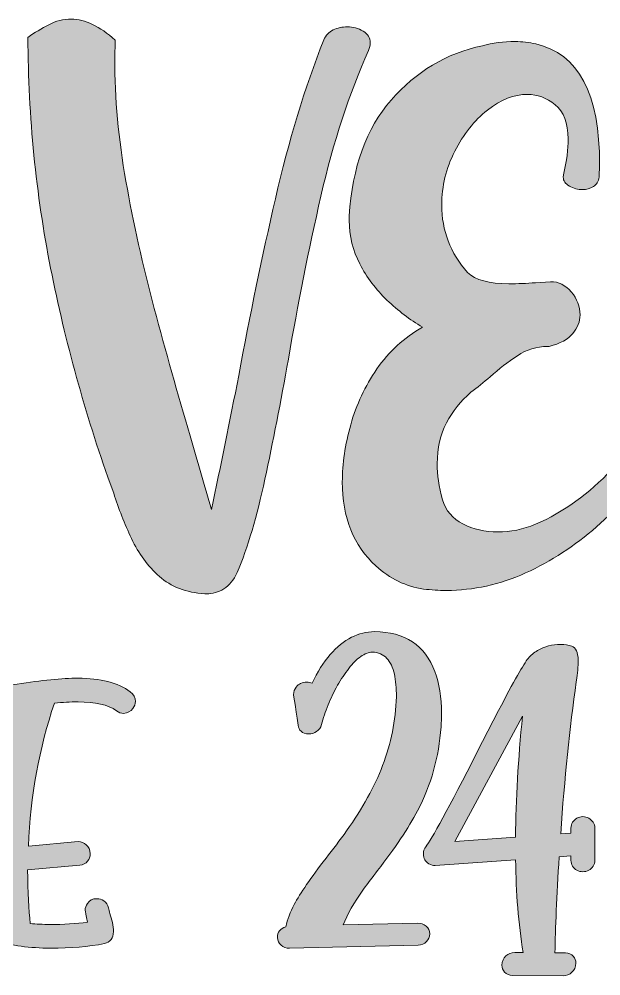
# Model space of a CAD drawing. Header units: inches. Extents: x 72 to 1008, y -887 to -193.
# Drawn here: x 624.8 to 850.6, y -885.4 to -513.9 of the extents above; entities that cross this region are included whole.
import ezdxf

# ---------------------------------------------------------------- set-up
doc = ezdxf.new("R2010")
doc.units = ezdxf.units.IN
doc.header["$MEASUREMENT"] = 0
doc.layers.add('Layer 1', color=7, linetype='Continuous')

# ---------------------------------------------------------------- blocks, each defined once
blk = doc.blocks.new('block 3')
at = {"layer": 'Layer 1', "true_color": 0x262626}
h = blk.add_hatch(color=250, dxfattribs=at)
h.dxf.hatch_style = 2
edge = h.paths.add_edge_path()
edge.add_spline(control_points=[(726.5, -873.45), (725.55, -872.68), (725.12, -871.73), (725.04, -870.53), (725.04, -868.38), (726.15, -866.92), (728.3, -866.32), (728.9, -863.49), (730.02, -860.57), (731.56, -857.65), (733.88, -853.36), (738, -847.35), (743.92, -839.62), (746.59, -836.27), (749.25, -832.75), (751.91, -829.06), (758.09, -820.3), (762.81, -811.89), (765.9, -803.73), (769.17, -795.15), (770.97, -786.31), (771.23, -777.03), (771.23, -773.69), (770.97, -770.77), (770.45, -768.19), (769.85, -765.7), (768.91, -763.64), (767.54, -762.1), (766.08, -760.55), (764.19, -759.78), (761.87, -759.69), (760.41, -759.78), (758.95, -760.29), (757.4, -761.41), (755.77, -762.52), (754.23, -764.07), (752.77, -766.04), (751.22, -768.02), (749.76, -770.17), (748.39, -772.57), (747.02, -775.06), (745.81, -777.55), (744.78, -780.21), (743.67, -782.87), (742.81, -785.36), (742.21, -787.85), (741.87, -788.97), (741.18, -789.91), (740.23, -790.51), (739.29, -791.2), (738.26, -791.46), (737.14, -791.46), (735.94, -791.46), (734.91, -791.11), (734.22, -790.43), (733.54, -789.83), (733.19, -789.05), (733.11, -788.11), (731.91, -780.38), (731.3, -776.35), (731.3, -776.09), (731.3, -775.06), (731.65, -774.11), (732.33, -773.26), (733.28, -771.97), (734.65, -771.37), (736.46, -771.37), (737.23, -771.37), (737.91, -771.45), (738.52, -771.8), (740.58, -767.33), (742.9, -763.64), (745.56, -760.64), (748.13, -757.63), (750.88, -755.4), (753.8, -753.94), (756.63, -752.48), (759.64, -751.79), (762.73, -751.71), (774.57, -751.88), (782.39, -757.03), (786.16, -767.25), (787.88, -771.88), (788.74, -777.29), (788.74, -783.47), (788.74, -785.19), (788.74, -786.91), (788.57, -788.71), (787.71, -800.47), (784.7, -811.29), (779.47, -821.25), (775.86, -828.03), (770.71, -835.84), (763.93, -844.51), (761.95, -847), (760.15, -849.41), (758.52, -851.73), (754.74, -856.96), (752.08, -861.6), (750.62, -865.63), (750.62, -865.63), (779.47, -864.95), (779.47, -864.95), (780.76, -864.95), (781.87, -865.29), (782.82, -866.06), (783.68, -866.84), (784.1, -867.87), (784.19, -869.07), (784.19, -870.27), (783.76, -871.3), (782.9, -872.07), (782.05, -872.93), (781.01, -873.36), (779.73, -873.45), (779.73, -873.45), (729.76, -874.65), (729.76, -874.65), (728.47, -874.65), (727.36, -874.22), (726.5, -873.45)], knot_values=[0, 0, 0, 0, 1, 1, 1, 2, 2, 2, 3, 3, 3, 4, 4, 4, 5, 5, 5, 6, 6, 6, 7, 7, 7, 8, 8, 8, 9, 9, 9, 10, 10, 10, 11, 11, 11, 12, 12, 12, 13, 13, 13, 14, 14, 14, 15, 15, 15, 16, 16, 16, 17, 17, 17, 18, 18, 18, 19, 19, 19, 20, 20, 20, 21, 21, 21, 22, 22, 22, 23, 23, 23, 24, 24, 24, 25, 25, 25, 26, 26, 26, 27, 27, 27, 28, 28, 28, 29, 29, 29, 30, 30, 30, 31, 31, 31, 32, 32, 32, 33, 33, 33, 34, 34, 34, 35, 35, 35, 36, 36, 36, 37, 37, 37, 38, 38, 38, 39, 39, 39, 40, 40, 40, 40], degree=3, periodic=1)
h = blk.add_hatch(color=250, dxfattribs=at)
h.dxf.hatch_style = 2
edge = h.paths.add_edge_path()
edge.add_spline(control_points=[(816.3, -885.21), (815.01, -885.12), (813.98, -884.7), (813.21, -883.92), (812.52, -883.15), (812.18, -882.29), (812.18, -881.17), (812.26, -879.72), (812.78, -878.51), (813.72, -877.65), (814.67, -876.8), (815.87, -876.37), (817.16, -876.28), (817.16, -876.28), (820.42, -876.37), (820.42, -876.37), (818.62, -865.12), (817.67, -853.1), (817.5, -840.31), (817.5, -840.31), (786.34, -842.54), (786.34, -842.54), (785.48, -842.54), (784.62, -842.28), (783.85, -841.85), (782.39, -841), (781.7, -839.79), (781.7, -838.08), (781.7, -836.96), (781.96, -836.02), (782.65, -835.24), (784.79, -832.58), (791.49, -820.3), (802.65, -798.41), (802.65, -798.41), (810.89, -782.36), (810.89, -782.36), (816.81, -771.02), (820.59, -764.24), (822.4, -762.1), (823.34, -760.89), (824.54, -759.86), (826, -759.09), (828.75, -757.46), (831.75, -756.69), (835.01, -756.69), (836.65, -756.69), (838.02, -756.94), (839.31, -757.37), (840.85, -757.97), (841.71, -759.78), (841.8, -762.61), (841.8, -763.9), (841.71, -765.27), (841.63, -766.65), (841.45, -768.11), (841.28, -769.39), (841.11, -770.6), (841.11, -770.6), (841.03, -771.2), (841.03, -771.2), (838.54, -789.14), (836.47, -808.8), (835.01, -830.18), (835.01, -830.18), (838.97, -829.92), (838.97, -829.92), (838.97, -829.92), (838.97, -828.03), (838.97, -828.03), (838.97, -827.17), (839.22, -826.4), (839.65, -825.71), (840.08, -825.11), (840.6, -824.6), (841.28, -824.17), (841.97, -823.74), (842.74, -823.57), (843.6, -823.57), (844.46, -823.57), (845.23, -823.74), (845.92, -824.17), (846.61, -824.6), (847.21, -825.11), (847.64, -825.71), (848.07, -826.4), (848.24, -827.17), (848.24, -828.03), (848.24, -828.03), (848.24, -840.57), (848.24, -840.57), (848.24, -841.34), (848.07, -842.11), (847.64, -842.8), (847.21, -843.49), (846.61, -844), (845.92, -844.34), (845.23, -844.77), (844.46, -844.94), (843.6, -844.94), (842.74, -844.94), (841.97, -844.77), (841.28, -844.34), (840.6, -844), (840.08, -843.49), (839.65, -842.8), (839.22, -842.11), (838.97, -841.34), (838.97, -840.57), (838.97, -840.57), (838.97, -838.76), (838.97, -838.76), (838.97, -838.76), (834.41, -839.11), (834.41, -839.11), (833.47, -854.56), (832.96, -867.01), (832.78, -876.45), (832.78, -876.45), (836.82, -876.45), (836.82, -876.45), (838.11, -876.54), (839.14, -876.97), (839.91, -877.74), (840.6, -878.51), (840.94, -879.37), (840.94, -880.4), (840.85, -881.95), (840.34, -883.15), (839.39, -884.01), (838.45, -884.87), (837.25, -885.3), (835.96, -885.38), (835.96, -885.38), (816.3, -885.21), (816.3, -885.21)], knot_values=[0, 0, 0, 0, 1, 1, 1, 2, 2, 2, 3, 3, 3, 4, 4, 4, 5, 5, 5, 6, 6, 6, 7, 7, 7, 8, 8, 8, 9, 9, 9, 10, 10, 10, 11, 11, 11, 12, 12, 12, 13, 13, 13, 14, 14, 14, 15, 15, 15, 16, 16, 16, 17, 17, 17, 18, 18, 18, 19, 19, 19, 20, 20, 20, 21, 21, 21, 22, 22, 22, 23, 23, 23, 24, 24, 24, 25, 25, 25, 26, 26, 26, 27, 27, 27, 28, 28, 28, 29, 29, 29, 30, 30, 30, 31, 31, 31, 32, 32, 32, 33, 33, 33, 34, 34, 34, 35, 35, 35, 36, 36, 36, 37, 37, 37, 38, 38, 38, 39, 39, 39, 40, 40, 40, 41, 41, 41, 42, 42, 42, 43, 43, 43, 44, 44, 44, 45, 45, 45, 45], degree=3, periodic=1)
edge = h.paths.add_edge_path()
edge.add_spline(control_points=[(817.5, -831.47), (817.59, -816.96), (818.53, -801.33), (820.16, -784.59), (820.16, -784.59), (793.89, -833.18), (793.89, -833.18), (793.89, -833.18), (817.5, -831.47), (817.5, -831.47)], knot_values=[0, 0, 0, 0, 1, 1, 1, 2, 2, 2, 3, 3, 3, 3], degree=3, periodic=1)
h = blk.add_hatch(color=250, dxfattribs=at)
h.dxf.hatch_style = 2
edge = h.paths.add_edge_path()
edge.add_spline(control_points=[(615.65, -871.9), (612.82, -871.04), (611.36, -864.69), (611.36, -852.84), (611.36, -850.87), (611.36, -849.24), (611.45, -847.95), (611.45, -847.95), (611.45, -845.72), (611.45, -845.72), (610.25, -845.63), (609.21, -845.2), (608.36, -844.43), (607.5, -843.66), (607.07, -842.46), (606.98, -841), (606.98, -838.51), (608.44, -836.96), (611.53, -836.44), (612.22, -816.1), (615.4, -797.9), (621.15, -781.84), (620.29, -782.01), (619.6, -782.1), (618.92, -782.1), (617.8, -782.1), (616.77, -781.76), (615.91, -781.07), (614.71, -780.21), (614.11, -779.01), (614.11, -777.46), (614.11, -776.43), (614.45, -775.49), (615.14, -774.54), (615.82, -773.69), (616.77, -773.17), (618.06, -772.91), (618.06, -772.91), (623.98, -772.14), (623.98, -772.14), (633.6, -770.6), (641.41, -769.82), (647.59, -769.82), (656.35, -769.82), (663.13, -771.54), (667.94, -775.06), (669.23, -776.18), (669.91, -777.38), (669.91, -778.84), (669.91, -779.78), (669.57, -780.73), (668.97, -781.58), (668.11, -782.7), (666.91, -783.3), (665.36, -783.47), (664.33, -783.47), (663.39, -783.13), (662.53, -782.44), (659.27, -780.13), (654.29, -779.01), (647.68, -779.01), (644.67, -779.01), (641.58, -779.18), (638.49, -779.44), (632.57, -796.95), (629.22, -815.5), (628.36, -834.99), (628.36, -834.99), (647.68, -833.27), (647.68, -833.27), (648.88, -833.27), (649.91, -833.7), (650.85, -834.47), (651.8, -835.24), (652.31, -836.44), (652.4, -837.99), (652.4, -839.11), (652.06, -840.05), (651.37, -840.91), (650.6, -841.77), (649.65, -842.28), (648.36, -842.46), (648.36, -842.46), (628.1, -844.26), (628.1, -844.26), (628.1, -852.93), (628.45, -859.88), (629.13, -865.03), (631.45, -865.29), (634.03, -865.38), (636.69, -865.46), (642.01, -865.46), (646.91, -865.12), (651.37, -864.52), (650.77, -861.86), (650.43, -860.31), (650.43, -859.97), (650.43, -859.02), (650.68, -858.17), (651.28, -857.31), (652.06, -856.02), (653.35, -855.42), (654.98, -855.42), (655.92, -855.42), (656.78, -855.68), (657.64, -856.28), (658.58, -856.88), (659.18, -857.74), (659.52, -859.02), (659.61, -859.63), (659.78, -860.4), (660.04, -861.17), (660.38, -862.29), (660.73, -863.4), (660.98, -864.6), (661.24, -865.89), (661.42, -867.09), (661.42, -868.21), (661.33, -870.79), (660.13, -872.33), (657.89, -872.85), (651.71, -874.05), (644.76, -874.65), (637.03, -874.65), (628.88, -874.56), (621.75, -873.62), (615.65, -871.9)], knot_values=[0, 0, 0, 0, 1, 1, 1, 2, 2, 2, 3, 3, 3, 4, 4, 4, 5, 5, 5, 6, 6, 6, 7, 7, 7, 8, 8, 8, 9, 9, 9, 10, 10, 10, 11, 11, 11, 12, 12, 12, 13, 13, 13, 14, 14, 14, 15, 15, 15, 16, 16, 16, 17, 17, 17, 18, 18, 18, 19, 19, 19, 20, 20, 20, 21, 21, 21, 22, 22, 22, 23, 23, 23, 24, 24, 24, 25, 25, 25, 26, 26, 26, 27, 27, 27, 28, 28, 28, 29, 29, 29, 30, 30, 30, 31, 31, 31, 32, 32, 32, 33, 33, 33, 34, 34, 34, 35, 35, 35, 36, 36, 36, 37, 37, 37, 38, 38, 38, 39, 39, 39, 40, 40, 40, 41, 41, 41, 42, 42, 42, 42], degree=3, periodic=1)
at = {"layer": 'Layer 1', "lineweight": 0}
for points, knots in [([(726.5, -873.45), (725.55, -872.68), (725.12, -871.73), (725.04, -870.53), (725.04, -868.38), (726.15, -866.92), (728.3, -866.32), (728.9, -863.49), (730.02, -860.57), (731.56, -857.65), (733.88, -853.36), (738, -847.35), (743.92, -839.62), (746.59, -836.27), (749.25, -832.75), (751.91, -829.06), (758.09, -820.3), (762.81, -811.89), (765.9, -803.73), (769.17, -795.15), (770.97, -786.31), (771.23, -777.03), (771.23, -773.69), (770.97, -770.77), (770.45, -768.19), (769.85, -765.7), (768.91, -763.64), (767.54, -762.1), (766.08, -760.55), (764.19, -759.78), (761.87, -759.69), (760.41, -759.78), (758.95, -760.29), (757.4, -761.41), (755.77, -762.52), (754.23, -764.07), (752.77, -766.04), (751.22, -768.02), (749.76, -770.17), (748.39, -772.57), (747.02, -775.06), (745.81, -777.55), (744.78, -780.21), (743.67, -782.87), (742.81, -785.36), (742.21, -787.85), (741.87, -788.97), (741.18, -789.91), (740.23, -790.51), (739.29, -791.2), (738.26, -791.46), (737.14, -791.46), (735.94, -791.46), (734.91, -791.11), (734.22, -790.43), (733.54, -789.83), (733.19, -789.05), (733.11, -788.11), (731.91, -780.38), (731.3, -776.35), (731.3, -776.09), (731.3, -775.06), (731.65, -774.11), (732.33, -773.26), (733.28, -771.97), (734.65, -771.37), (736.46, -771.37), (737.23, -771.37), (737.91, -771.45), (738.52, -771.8), (740.58, -767.33), (742.9, -763.64), (745.56, -760.64), (748.13, -757.63), (750.88, -755.4), (753.8, -753.94), (756.63, -752.48), (759.64, -751.79), (762.73, -751.71), (774.57, -751.88), (782.39, -757.03), (786.16, -767.25), (787.88, -771.88), (788.74, -777.29), (788.74, -783.47), (788.74, -785.19), (788.74, -786.91), (788.57, -788.71), (787.71, -800.47), (784.7, -811.29), (779.47, -821.25), (775.86, -828.03), (770.71, -835.84), (763.93, -844.51), (761.95, -847), (760.15, -849.41), (758.52, -851.73), (754.74, -856.96), (752.08, -861.6), (750.62, -865.63), (750.62, -865.63), (779.47, -864.95), (779.47, -864.95), (780.76, -864.95), (781.87, -865.29), (782.82, -866.06), (783.68, -866.84), (784.1, -867.87), (784.19, -869.07), (784.19, -870.27), (783.76, -871.3), (782.9, -872.07), (782.05, -872.93), (781.01, -873.36), (779.73, -873.45), (779.73, -873.45), (729.76, -874.65), (729.76, -874.65), (728.47, -874.65), (727.36, -874.22), (726.5, -873.45)], [0, 0, 0, 0, 1, 1, 1, 2, 2, 2, 3, 3, 3, 4, 4, 4, 5, 5, 5, 6, 6, 6, 7, 7, 7, 8, 8, 8, 9, 9, 9, 10, 10, 10, 11, 11, 11, 12, 12, 12, 13, 13, 13, 14, 14, 14, 15, 15, 15, 16, 16, 16, 17, 17, 17, 18, 18, 18, 19, 19, 19, 20, 20, 20, 21, 21, 21, 22, 22, 22, 23, 23, 23, 24, 24, 24, 25, 25, 25, 26, 26, 26, 27, 27, 27, 28, 28, 28, 29, 29, 29, 30, 30, 30, 31, 31, 31, 32, 32, 32, 33, 33, 33, 34, 34, 34, 35, 35, 35, 36, 36, 36, 37, 37, 37, 38, 38, 38, 39, 39, 39, 40, 40, 40, 40]), ([(816.3, -885.21), (815.01, -885.12), (813.98, -884.7), (813.21, -883.92), (812.52, -883.15), (812.18, -882.29), (812.18, -881.17), (812.26, -879.72), (812.78, -878.51), (813.72, -877.65), (814.67, -876.8), (815.87, -876.37), (817.16, -876.28), (817.16, -876.28), (820.42, -876.37), (820.42, -876.37), (818.62, -865.12), (817.67, -853.1), (817.5, -840.31), (817.5, -840.31), (786.34, -842.54), (786.34, -842.54), (785.48, -842.54), (784.62, -842.28), (783.85, -841.85), (782.39, -841), (781.7, -839.79), (781.7, -838.08), (781.7, -836.96), (781.96, -836.02), (782.65, -835.24), (784.79, -832.58), (791.49, -820.3), (802.65, -798.41), (802.65, -798.41), (810.89, -782.36), (810.89, -782.36), (816.81, -771.02), (820.59, -764.24), (822.4, -762.1), (823.34, -760.89), (824.54, -759.86), (826, -759.09), (828.75, -757.46), (831.75, -756.69), (835.01, -756.69), (836.65, -756.69), (838.02, -756.94), (839.31, -757.37), (840.85, -757.97), (841.71, -759.78), (841.8, -762.61), (841.8, -763.9), (841.71, -765.27), (841.63, -766.65), (841.45, -768.11), (841.28, -769.39), (841.11, -770.6), (841.11, -770.6), (841.03, -771.2), (841.03, -771.2), (838.54, -789.14), (836.47, -808.8), (835.01, -830.18), (835.01, -830.18), (838.97, -829.92), (838.97, -829.92), (838.97, -829.92), (838.97, -828.03), (838.97, -828.03), (838.97, -827.17), (839.22, -826.4), (839.65, -825.71), (840.08, -825.11), (840.6, -824.6), (841.28, -824.17), (841.97, -823.74), (842.74, -823.57), (843.6, -823.57), (844.46, -823.57), (845.23, -823.74), (845.92, -824.17), (846.61, -824.6), (847.21, -825.11), (847.64, -825.71), (848.07, -826.4), (848.24, -827.17), (848.24, -828.03), (848.24, -828.03), (848.24, -840.57), (848.24, -840.57), (848.24, -841.34), (848.07, -842.11), (847.64, -842.8), (847.21, -843.49), (846.61, -844), (845.92, -844.34), (845.23, -844.77), (844.46, -844.94), (843.6, -844.94), (842.74, -844.94), (841.97, -844.77), (841.28, -844.34), (840.6, -844), (840.08, -843.49), (839.65, -842.8), (839.22, -842.11), (838.97, -841.34), (838.97, -840.57), (838.97, -840.57), (838.97, -838.76), (838.97, -838.76), (838.97, -838.76), (834.41, -839.11), (834.41, -839.11), (833.47, -854.56), (832.96, -867.01), (832.78, -876.45), (832.78, -876.45), (836.82, -876.45), (836.82, -876.45), (838.11, -876.54), (839.14, -876.97), (839.91, -877.74), (840.6, -878.51), (840.94, -879.37), (840.94, -880.4), (840.85, -881.95), (840.34, -883.15), (839.39, -884.01), (838.45, -884.87), (837.25, -885.3), (835.96, -885.38), (835.96, -885.38), (816.3, -885.21), (816.3, -885.21)], [0, 0, 0, 0, 1, 1, 1, 2, 2, 2, 3, 3, 3, 4, 4, 4, 5, 5, 5, 6, 6, 6, 7, 7, 7, 8, 8, 8, 9, 9, 9, 10, 10, 10, 11, 11, 11, 12, 12, 12, 13, 13, 13, 14, 14, 14, 15, 15, 15, 16, 16, 16, 17, 17, 17, 18, 18, 18, 19, 19, 19, 20, 20, 20, 21, 21, 21, 22, 22, 22, 23, 23, 23, 24, 24, 24, 25, 25, 25, 26, 26, 26, 27, 27, 27, 28, 28, 28, 29, 29, 29, 30, 30, 30, 31, 31, 31, 32, 32, 32, 33, 33, 33, 34, 34, 34, 35, 35, 35, 36, 36, 36, 37, 37, 37, 38, 38, 38, 39, 39, 39, 40, 40, 40, 41, 41, 41, 42, 42, 42, 43, 43, 43, 44, 44, 44, 45, 45, 45, 45]), ([(615.65, -871.9), (612.82, -871.04), (611.36, -864.69), (611.36, -852.84), (611.36, -850.87), (611.36, -849.24), (611.45, -847.95), (611.45, -847.95), (611.45, -845.72), (611.45, -845.72), (610.25, -845.63), (609.21, -845.2), (608.36, -844.43), (607.5, -843.66), (607.07, -842.46), (606.98, -841), (606.98, -838.51), (608.44, -836.96), (611.53, -836.44), (612.22, -816.1), (615.4, -797.9), (621.15, -781.84), (620.29, -782.01), (619.6, -782.1), (618.92, -782.1), (617.8, -782.1), (616.77, -781.76), (615.91, -781.07), (614.71, -780.21), (614.11, -779.01), (614.11, -777.46), (614.11, -776.43), (614.45, -775.49), (615.14, -774.54), (615.82, -773.69), (616.77, -773.17), (618.06, -772.91), (618.06, -772.91), (623.98, -772.14), (623.98, -772.14), (633.6, -770.6), (641.41, -769.82), (647.59, -769.82), (656.35, -769.82), (663.13, -771.54), (667.94, -775.06), (669.23, -776.18), (669.91, -777.38), (669.91, -778.84), (669.91, -779.78), (669.57, -780.73), (668.97, -781.58), (668.11, -782.7), (666.91, -783.3), (665.36, -783.47), (664.33, -783.47), (663.39, -783.13), (662.53, -782.44), (659.27, -780.13), (654.29, -779.01), (647.68, -779.01), (644.67, -779.01), (641.58, -779.18), (638.49, -779.44), (632.57, -796.95), (629.22, -815.5), (628.36, -834.99), (628.36, -834.99), (647.68, -833.27), (647.68, -833.27), (648.88, -833.27), (649.91, -833.7), (650.85, -834.47), (651.8, -835.24), (652.31, -836.44), (652.4, -837.99), (652.4, -839.11), (652.06, -840.05), (651.37, -840.91), (650.6, -841.77), (649.65, -842.28), (648.36, -842.46), (648.36, -842.46), (628.1, -844.26), (628.1, -844.26), (628.1, -852.93), (628.45, -859.88), (629.13, -865.03), (631.45, -865.29), (634.03, -865.38), (636.69, -865.46), (642.01, -865.46), (646.91, -865.12), (651.37, -864.52), (650.77, -861.86), (650.43, -860.31), (650.43, -859.97), (650.43, -859.02), (650.68, -858.17), (651.28, -857.31), (652.06, -856.02), (653.35, -855.42), (654.98, -855.42), (655.92, -855.42), (656.78, -855.68), (657.64, -856.28), (658.58, -856.88), (659.18, -857.74), (659.52, -859.02), (659.61, -859.63), (659.78, -860.4), (660.04, -861.17), (660.38, -862.29), (660.73, -863.4), (660.98, -864.6), (661.24, -865.89), (661.42, -867.09), (661.42, -868.21), (661.33, -870.79), (660.13, -872.33), (657.89, -872.85), (651.71, -874.05), (644.76, -874.65), (637.03, -874.65), (628.88, -874.56), (621.75, -873.62), (615.65, -871.9)], [0, 0, 0, 0, 1, 1, 1, 2, 2, 2, 3, 3, 3, 4, 4, 4, 5, 5, 5, 6, 6, 6, 7, 7, 7, 8, 8, 8, 9, 9, 9, 10, 10, 10, 11, 11, 11, 12, 12, 12, 13, 13, 13, 14, 14, 14, 15, 15, 15, 16, 16, 16, 17, 17, 17, 18, 18, 18, 19, 19, 19, 20, 20, 20, 21, 21, 21, 22, 22, 22, 23, 23, 23, 24, 24, 24, 25, 25, 25, 26, 26, 26, 27, 27, 27, 28, 28, 28, 29, 29, 29, 30, 30, 30, 31, 31, 31, 32, 32, 32, 33, 33, 33, 34, 34, 34, 35, 35, 35, 36, 36, 36, 37, 37, 37, 38, 38, 38, 39, 39, 39, 40, 40, 40, 41, 41, 41, 42, 42, 42, 42]), ([(817.5, -831.47), (817.59, -816.96), (818.53, -801.33), (820.16, -784.59), (820.16, -784.59), (793.89, -833.18), (793.89, -833.18), (793.89, -833.18), (817.5, -831.47), (817.5, -831.47)], [0, 0, 0, 0, 1, 1, 1, 2, 2, 2, 3, 3, 3, 3])]:
    blk.add_open_spline(points, degree=3, knots=knots, dxfattribs=at)
blk = doc.blocks.new('block 5')
at = {"layer": 'Layer 1', "true_color": 0x00467d}
h = blk.add_hatch(color=156, dxfattribs=at)
h.dxf.hatch_style = 2
edge = h.paths.add_edge_path()
edge.add_spline(control_points=[(697.5, -737.09), (697.5, -737.09), (696.82, -737.09), (696.82, -737.09), (689.57, -736.54), (683.71, -734.28), (679.22, -730.29), (674.74, -726.31), (671.14, -721.41), (668.42, -715.61), (665.7, -709.82), (663.39, -703.93), (661.49, -697.95), (661.49, -697.95), (660.13, -694.28), (660.13, -694.28), (650.43, -667.19), (642.73, -639.3), (637.02, -610.62), (631.31, -581.95), (628.37, -552.07), (628.19, -520.99), (630.81, -519.18), (633.51, -517.55), (636.27, -516.1), (639.04, -514.65), (641.96, -513.92), (645.04, -513.92), (650.39, -513.92), (656.05, -516.64), (662.03, -522.08), (662.03, -522.08), (661.89, -529.28), (661.89, -529.28), (661.89, -544.68), (663.34, -560.54), (666.24, -576.85), (669.14, -593.16), (672.81, -609.63), (677.25, -626.25), (681.69, -642.88), (686.31, -659.35), (691.12, -675.66), (694.01, -685.35), (696.78, -694.91), (699.4, -704.33), (703.03, -687.48), (706.56, -670.13), (710.01, -652.28), (714.36, -628.99), (719.11, -606.12), (724.28, -583.64), (729.44, -561.17), (735.69, -540.61), (743.03, -521.94), (743.76, -520.22), (744.98, -518.95), (746.7, -518.14), (748.42, -517.32), (750.24, -516.91), (752.14, -516.91), (754.4, -516.91), (756.46, -517.46), (758.32, -518.54), (760.18, -519.63), (761.11, -521.17), (761.11, -523.16), (761.11, -524.07), (760.88, -525.07), (760.43, -526.15), (752.91, -542.73), (746.75, -561.56), (741.94, -582.63), (737.14, -603.69), (732.93, -624.78), (729.31, -645.89), (726.31, -662.66), (723.28, -678.22), (720.2, -692.58), (717.12, -706.94), (713.54, -719.01), (709.46, -728.8), (708.1, -731.7), (706.36, -733.81), (704.23, -735.12), (702.1, -736.43), (699.86, -737.09), (697.5, -737.09)], knot_values=[0, 0, 0, 0, 1, 1, 1, 2, 2, 2, 3, 3, 3, 4, 4, 4, 5, 5, 5, 6, 6, 6, 7, 7, 7, 8, 8, 8, 9, 9, 9, 10, 10, 10, 11, 11, 11, 12, 12, 12, 13, 13, 13, 14, 14, 14, 15, 15, 15, 16, 16, 16, 17, 17, 17, 18, 18, 18, 19, 19, 19, 20, 20, 20, 21, 21, 21, 22, 22, 22, 23, 23, 23, 24, 24, 24, 25, 25, 25, 26, 26, 26, 27, 27, 27, 28, 28, 28, 29, 29, 29, 29], degree=3, periodic=1)
h = blk.add_hatch(color=156, dxfattribs=at)
h.dxf.hatch_style = 2
edge = h.paths.add_edge_path()
edge.add_spline(control_points=[(790.6, -735.73), (787.7, -735.73), (784.76, -735.55), (781.77, -735.19), (774.88, -734.19), (768.72, -731.2), (763.28, -726.22), (754.59, -718.33), (750.24, -707.46), (750.24, -693.6), (750.24, -686.53), (751.33, -679.12), (753.5, -671.38), (755.67, -663.63), (759.07, -656.4), (763.69, -649.7), (768.31, -642.99), (774.2, -637.6), (781.36, -633.52), (776.47, -630.63), (771.87, -627.11), (767.57, -622.99), (763.26, -618.87), (759.75, -614.2), (757.03, -608.99), (754.32, -603.78), (752.95, -598.14), (752.95, -592.07), (752.95, -592.07), (752.95, -590.3), (752.95, -590.3), (754.13, -571.37), (759.55, -556.37), (769.2, -545.32), (778.85, -534.26), (790.65, -527.24), (804.6, -524.25), (808.59, -523.16), (812.85, -522.62), (817.38, -522.62), (820, -522.62), (822.68, -522.94), (825.4, -523.57), (841.89, -527.29), (850.13, -542.92), (850.13, -570.46), (850.13, -570.46), (850, -575.22), (850, -575.22), (849.72, -576.94), (848.95, -578.19), (847.68, -578.96), (846.42, -579.73), (845.01, -580.11), (843.47, -580.11), (841.66, -580.11), (839.96, -579.66), (838.38, -578.75), (836.79, -577.85), (836, -576.67), (836, -575.22), (836, -575.22), (836.13, -574.4), (836.13, -574.4), (837.31, -568.97), (837.9, -564.3), (837.9, -560.4), (837.9, -554.24), (836.22, -549.83), (832.87, -547.15), (829.52, -544.48), (825.94, -543.14), (822.13, -543.14), (816.88, -543.14), (811.69, -545.18), (806.57, -549.26), (801.45, -553.34), (797.22, -558.66), (793.87, -565.23), (790.51, -571.8), (788.84, -578.75), (788.84, -586.09), (788.84, -595.97), (792.19, -604.71), (798.89, -612.32), (801.88, -615.22), (807.23, -616.67), (814.93, -616.67), (818.37, -616.67), (821.81, -616.53), (825.26, -616.26), (825.26, -616.26), (831.11, -615.86), (831.11, -615.86), (834.18, -615.86), (836.86, -617.19), (839.12, -619.86), (841.39, -622.54), (842.52, -625.51), (842.52, -628.77), (842.52, -631.3), (841.59, -633.71), (839.73, -635.97), (837.88, -638.24), (834.82, -639.91), (830.56, -641), (830.56, -641), (829.88, -641), (829.88, -641), (825.71, -641), (821.81, -642.2), (818.19, -644.6), (814.57, -647), (811.03, -649.74), (807.59, -652.82), (805.14, -654.91), (802.65, -656.9), (800.12, -658.8), (796.22, -662.25), (793.07, -666.21), (790.67, -670.7), (788.27, -675.18), (787.07, -680.46), (787.07, -686.53), (787.07, -690.79), (787.75, -695.46), (789.11, -700.53), (790.38, -704.7), (793.03, -707.82), (797.06, -709.91), (801.09, -711.99), (805.6, -713.03), (810.58, -713.03), (815.47, -713.03), (820.37, -712.04), (825.26, -710.04), (836.22, -705.24), (846.05, -698.17), (854.75, -688.84), (863.45, -679.51), (869.93, -669.72), (874.19, -659.48), (875.55, -657.49), (876.99, -655.88), (878.54, -654.66), (880.08, -653.44), (881.44, -652.82), (882.61, -652.82), (884.79, -652.82), (885.88, -654.86), (885.88, -658.94), (885.88, -658.94), (885.88, -660.03), (885.88, -660.03), (882.25, -668.91), (877.29, -677.79), (870.99, -686.67), (864.7, -695.55), (857.34, -703.68), (848.91, -711.06), (840.48, -718.45), (831.31, -724.4), (821.39, -728.93), (811.47, -733.47), (801.2, -735.73), (790.6, -735.73)], knot_values=[0, 0, 0, 0, 1, 1, 1, 2, 2, 2, 3, 3, 3, 4, 4, 4, 5, 5, 5, 6, 6, 6, 7, 7, 7, 8, 8, 8, 9, 9, 9, 10, 10, 10, 11, 11, 11, 12, 12, 12, 13, 13, 13, 14, 14, 14, 15, 15, 15, 16, 16, 16, 17, 17, 17, 18, 18, 18, 19, 19, 19, 20, 20, 20, 21, 21, 21, 22, 22, 22, 23, 23, 23, 24, 24, 24, 25, 25, 25, 26, 26, 26, 27, 27, 27, 28, 28, 28, 29, 29, 29, 30, 30, 30, 31, 31, 31, 32, 32, 32, 33, 33, 33, 34, 34, 34, 35, 35, 35, 36, 36, 36, 37, 37, 37, 38, 38, 38, 39, 39, 39, 40, 40, 40, 41, 41, 41, 42, 42, 42, 43, 43, 43, 44, 44, 44, 45, 45, 45, 46, 46, 46, 47, 47, 47, 48, 48, 48, 49, 49, 49, 50, 50, 50, 51, 51, 51, 52, 52, 52, 53, 53, 53, 54, 54, 54, 55, 55, 55, 55], degree=3, periodic=1)
at = {"layer": 'Layer 1', "lineweight": 0}
for points, knots in [([(697.5, -737.09), (697.5, -737.09), (696.82, -737.09), (696.82, -737.09), (689.57, -736.54), (683.71, -734.28), (679.22, -730.29), (674.74, -726.31), (671.14, -721.41), (668.42, -715.61), (665.7, -709.82), (663.39, -703.93), (661.49, -697.95), (661.49, -697.95), (660.13, -694.28), (660.13, -694.28), (650.43, -667.19), (642.73, -639.3), (637.02, -610.62), (631.31, -581.95), (628.37, -552.07), (628.19, -520.99), (630.81, -519.18), (633.51, -517.55), (636.27, -516.1), (639.04, -514.65), (641.96, -513.92), (645.04, -513.92), (650.39, -513.92), (656.05, -516.64), (662.03, -522.08), (662.03, -522.08), (661.89, -529.28), (661.89, -529.28), (661.89, -544.68), (663.34, -560.54), (666.24, -576.85), (669.14, -593.16), (672.81, -609.63), (677.25, -626.25), (681.69, -642.88), (686.31, -659.35), (691.12, -675.66), (694.01, -685.35), (696.78, -694.91), (699.4, -704.33), (703.03, -687.48), (706.56, -670.13), (710.01, -652.28), (714.36, -628.99), (719.11, -606.12), (724.28, -583.64), (729.44, -561.17), (735.69, -540.61), (743.03, -521.94), (743.76, -520.22), (744.98, -518.95), (746.7, -518.14), (748.42, -517.32), (750.24, -516.91), (752.14, -516.91), (754.4, -516.91), (756.46, -517.46), (758.32, -518.54), (760.18, -519.63), (761.11, -521.17), (761.11, -523.16), (761.11, -524.07), (760.88, -525.07), (760.43, -526.15), (752.91, -542.73), (746.75, -561.56), (741.94, -582.63), (737.14, -603.69), (732.93, -624.78), (729.31, -645.89), (726.31, -662.66), (723.28, -678.22), (720.2, -692.58), (717.12, -706.94), (713.54, -719.01), (709.46, -728.8), (708.1, -731.7), (706.36, -733.81), (704.23, -735.12), (702.1, -736.43), (699.86, -737.09), (697.5, -737.09)], [0, 0, 0, 0, 1, 1, 1, 2, 2, 2, 3, 3, 3, 4, 4, 4, 5, 5, 5, 6, 6, 6, 7, 7, 7, 8, 8, 8, 9, 9, 9, 10, 10, 10, 11, 11, 11, 12, 12, 12, 13, 13, 13, 14, 14, 14, 15, 15, 15, 16, 16, 16, 17, 17, 17, 18, 18, 18, 19, 19, 19, 20, 20, 20, 21, 21, 21, 22, 22, 22, 23, 23, 23, 24, 24, 24, 25, 25, 25, 26, 26, 26, 27, 27, 27, 28, 28, 28, 29, 29, 29, 29]), ([(790.6, -735.73), (787.7, -735.73), (784.76, -735.55), (781.77, -735.19), (774.88, -734.19), (768.72, -731.2), (763.28, -726.22), (754.59, -718.33), (750.24, -707.46), (750.24, -693.6), (750.24, -686.53), (751.33, -679.12), (753.5, -671.38), (755.67, -663.63), (759.07, -656.4), (763.69, -649.7), (768.31, -642.99), (774.2, -637.6), (781.36, -633.52), (776.47, -630.63), (771.87, -627.11), (767.57, -622.99), (763.26, -618.87), (759.75, -614.2), (757.03, -608.99), (754.32, -603.78), (752.95, -598.14), (752.95, -592.07), (752.95, -592.07), (752.95, -590.3), (752.95, -590.3), (754.13, -571.37), (759.55, -556.37), (769.2, -545.32), (778.85, -534.26), (790.65, -527.24), (804.6, -524.25), (808.59, -523.16), (812.85, -522.62), (817.38, -522.62), (820, -522.62), (822.68, -522.94), (825.4, -523.57), (841.89, -527.29), (850.13, -542.92), (850.13, -570.46), (850.13, -570.46), (850, -575.22), (850, -575.22), (849.72, -576.94), (848.95, -578.19), (847.68, -578.96), (846.42, -579.73), (845.01, -580.11), (843.47, -580.11), (841.66, -580.11), (839.96, -579.66), (838.38, -578.75), (836.79, -577.85), (836, -576.67), (836, -575.22), (836, -575.22), (836.13, -574.4), (836.13, -574.4), (837.31, -568.97), (837.9, -564.3), (837.9, -560.4), (837.9, -554.24), (836.22, -549.83), (832.87, -547.15), (829.52, -544.48), (825.94, -543.14), (822.13, -543.14), (816.88, -543.14), (811.69, -545.18), (806.57, -549.26), (801.45, -553.34), (797.22, -558.66), (793.87, -565.23), (790.51, -571.8), (788.84, -578.75), (788.84, -586.09), (788.84, -595.97), (792.19, -604.71), (798.89, -612.32), (801.88, -615.22), (807.23, -616.67), (814.93, -616.67), (818.37, -616.67), (821.81, -616.53), (825.26, -616.26), (825.26, -616.26), (831.11, -615.86), (831.11, -615.86), (834.18, -615.86), (836.86, -617.19), (839.12, -619.86), (841.39, -622.54), (842.52, -625.51), (842.52, -628.77), (842.52, -631.3), (841.59, -633.71), (839.73, -635.97), (837.88, -638.24), (834.82, -639.91), (830.56, -641), (830.56, -641), (829.88, -641), (829.88, -641), (825.71, -641), (821.81, -642.2), (818.19, -644.6), (814.57, -647), (811.03, -649.74), (807.59, -652.82), (805.14, -654.91), (802.65, -656.9), (800.12, -658.8), (796.22, -662.25), (793.07, -666.21), (790.67, -670.7), (788.27, -675.18), (787.07, -680.46), (787.07, -686.53), (787.07, -690.79), (787.75, -695.46), (789.11, -700.53), (790.38, -704.7), (793.03, -707.82), (797.06, -709.91), (801.09, -711.99), (805.6, -713.03), (810.58, -713.03), (815.47, -713.03), (820.37, -712.04), (825.26, -710.04), (836.22, -705.24), (846.05, -698.17), (854.75, -688.84), (863.45, -679.51), (869.93, -669.72), (874.19, -659.48), (875.55, -657.49), (876.99, -655.88), (878.54, -654.66), (880.08, -653.44), (881.44, -652.82), (882.61, -652.82), (884.79, -652.82), (885.88, -654.86), (885.88, -658.94), (885.88, -658.94), (885.88, -660.03), (885.88, -660.03), (882.25, -668.91), (877.29, -677.79), (870.99, -686.67), (864.7, -695.55), (857.34, -703.68), (848.91, -711.06), (840.48, -718.45), (831.31, -724.4), (821.39, -728.93), (811.47, -733.47), (801.2, -735.73), (790.6, -735.73)], [0, 0, 0, 0, 1, 1, 1, 2, 2, 2, 3, 3, 3, 4, 4, 4, 5, 5, 5, 6, 6, 6, 7, 7, 7, 8, 8, 8, 9, 9, 9, 10, 10, 10, 11, 11, 11, 12, 12, 12, 13, 13, 13, 14, 14, 14, 15, 15, 15, 16, 16, 16, 17, 17, 17, 18, 18, 18, 19, 19, 19, 20, 20, 20, 21, 21, 21, 22, 22, 22, 23, 23, 23, 24, 24, 24, 25, 25, 25, 26, 26, 26, 27, 27, 27, 28, 28, 28, 29, 29, 29, 30, 30, 30, 31, 31, 31, 32, 32, 32, 33, 33, 33, 34, 34, 34, 35, 35, 35, 36, 36, 36, 37, 37, 37, 38, 38, 38, 39, 39, 39, 40, 40, 40, 41, 41, 41, 42, 42, 42, 43, 43, 43, 44, 44, 44, 45, 45, 45, 46, 46, 46, 47, 47, 47, 48, 48, 48, 49, 49, 49, 50, 50, 50, 51, 51, 51, 52, 52, 52, 53, 53, 53, 54, 54, 54, 55, 55, 55, 55])]:
    blk.add_open_spline(points, degree=3, knots=knots, dxfattribs=at)
blk = doc.blocks.new('block 2')
at = {"layer": 'Layer 1'}
for name in ['block 5', 'block 3']:
    blk.add_blockref(name, (0, 0), dxfattribs=at)

msp = doc.modelspace()

# ---------------------------------------------------------------- block references
at = {"layer": 'Layer 1'}
msp.add_blockref('block 2', (0, 0), dxfattribs=at)

doc.saveas('drawing.dxf')
